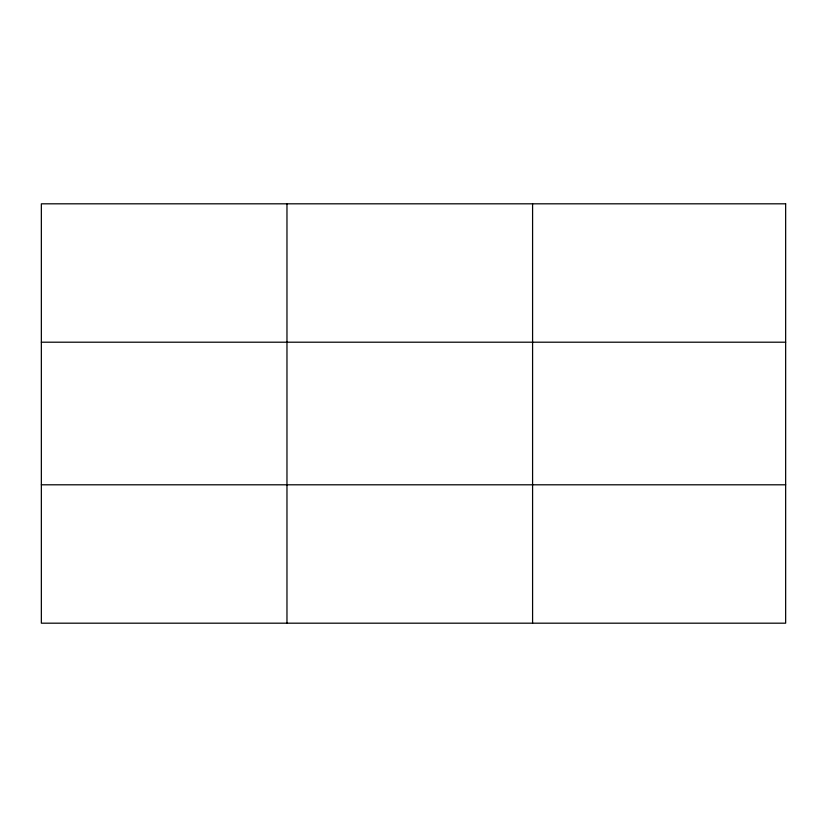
<?xml version="1.0" encoding="UTF-8"?>
<svg xmlns="http://www.w3.org/2000/svg" width="827" height="827" viewBox="0 0 827 827"><rect width="100%" height="100%" fill="white"/><g stroke="black" fill="none" stroke-linecap="round" stroke-linejoin="round"><path stroke-width="1.24" d="M286.969 623.186L286.969 203.814M532.588 623.186L532.588 203.814M41.35 342.202L785.65 342.202M41.35 484.798L785.65 484.798M785.65 203.814L785.65 623.186L41.35 623.186L41.35 203.814L785.65 203.814"/></g></svg>
